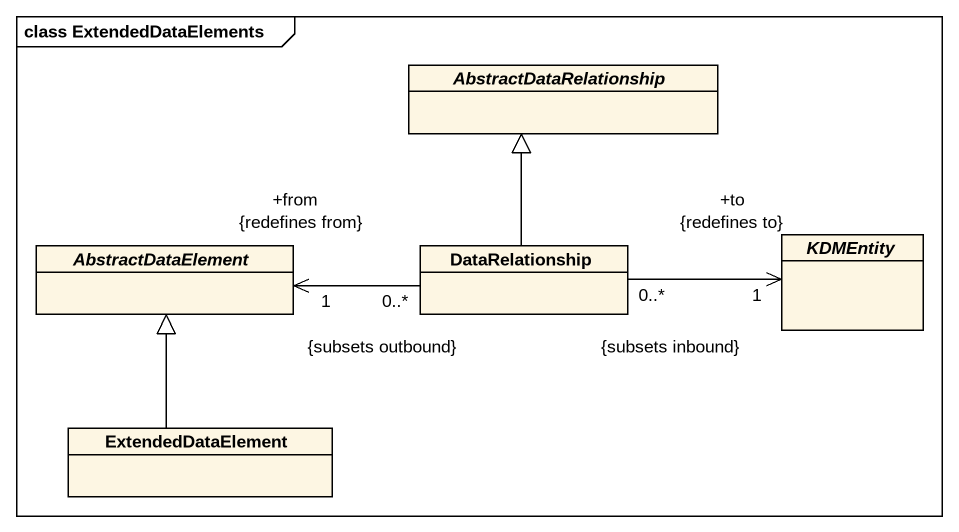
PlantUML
@startuml
mainframe class ExtendedDataElements
hide circle
hide empty members
abstract class AbstractDataRelationship
abstract class AbstractDataElement
class DataRelationship
abstract class KDMEntity
class ExtendedDataElement
DataRelationship -up-|> AbstractDataRelationship
DataRelationship "0..*\n{subsets outbound}" -left-> "+from\n1\n{redefines from}" AbstractDataElement
DataRelationship "0..*\n{subsets inbound}" -right-> "+to\n1\n{redefines to}" KDMEntity
ExtendedDataElement -up-|> AbstractDataElement
@enduml
